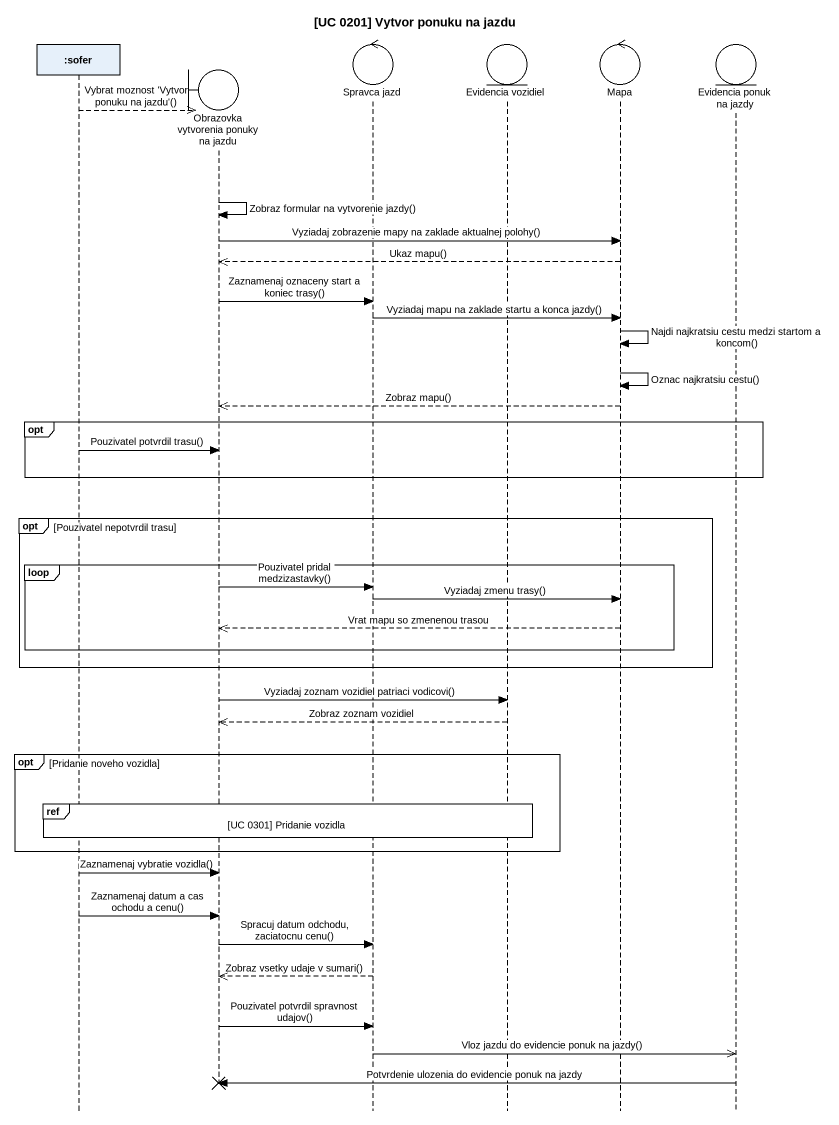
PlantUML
@startuml
title [UC 0201] Vytvor ponuku na jazdu
hide footbox
participant ":sofer" as sofer
boundary "Obrazovka vytvorenia ponuky na jazdu" as Obrazovka_vytvorenia_ponuky
control "Spravca jazd" as Spravca_jazd
entity "Evidencia vozidiel" as Evidencia_vozidiel
control Mapa
entity "Evidencia ponuk na jazdy" as Evidencia_ponuk_na_jazdy

sofer -->> Obrazovka_vytvorenia_ponuky ** : Vybrat moznost 'Vytvor ponuku na jazdu'()
Obrazovka_vytvorenia_ponuky -> Obrazovka_vytvorenia_ponuky : Zobraz formular na vytvorenie jazdy()
Obrazovka_vytvorenia_ponuky -> Mapa : Vyziadaj zobrazenie mapy na zaklade aktualnej polohy()
Mapa -->> Obrazovka_vytvorenia_ponuky : Ukaz mapu()
Obrazovka_vytvorenia_ponuky -> Spravca_jazd : Zaznamenaj oznaceny start a koniec trasy()
Spravca_jazd -> Mapa : Vyziadaj mapu na zaklade startu a konca jazdy()
Mapa -> Mapa : Najdi najkratsiu cestu medzi startom a koncom()
Mapa -> Mapa : Oznac najkratsiu cestu()
Mapa -->> Obrazovka_vytvorenia_ponuky : Zobraz mapu()
opt
  sofer -> Obrazovka_vytvorenia_ponuky : Pouzivatel potvrdil trasu()
end
opt Pouzivatel nepotvrdil trasu
  loop
    Obrazovka_vytvorenia_ponuky -> Spravca_jazd : Pouzivatel pridal medzizastavky()
    Spravca_jazd -> Mapa : Vyziadaj zmenu trasy()
    Mapa -->> Obrazovka_vytvorenia_ponuky : Vrat mapu so zmenenou trasou
  end
end
Obrazovka_vytvorenia_ponuky -> Evidencia_vozidiel : Vyziadaj zoznam vozidiel patriaci vodicovi()
Evidencia_vozidiel -->> Obrazovka_vytvorenia_ponuky : Zobraz zoznam vozidiel
opt Pridanie noveho vozidla
  ref over sofer, Obrazovka_vytvorenia_ponuky, Spravca_jazd, Evidencia_vozidiel : [UC 0301] Pridanie vozidla
end
sofer -> Obrazovka_vytvorenia_ponuky : Zaznamenaj vybratie vozidla()
sofer -> Obrazovka_vytvorenia_ponuky : Zaznamenaj datum a cas ochodu a cenu()
Obrazovka_vytvorenia_ponuky -> Spravca_jazd : Spracuj datum odchodu, zaciatocnu cenu()
Spravca_jazd -->> Obrazovka_vytvorenia_ponuky : Zobraz vsetky udaje v sumari()
Obrazovka_vytvorenia_ponuky -> Spravca_jazd : Pouzivatel potvrdil spravnost udajov()
Spravca_jazd ->> Evidencia_ponuk_na_jazdy : Vloz jazdu do evidencie ponuk na jazdy()
Evidencia_ponuk_na_jazdy -> Obrazovka_vytvorenia_ponuky !! : Potvrdenie ulozenia do evidencie ponuk na jazdy
@enduml
